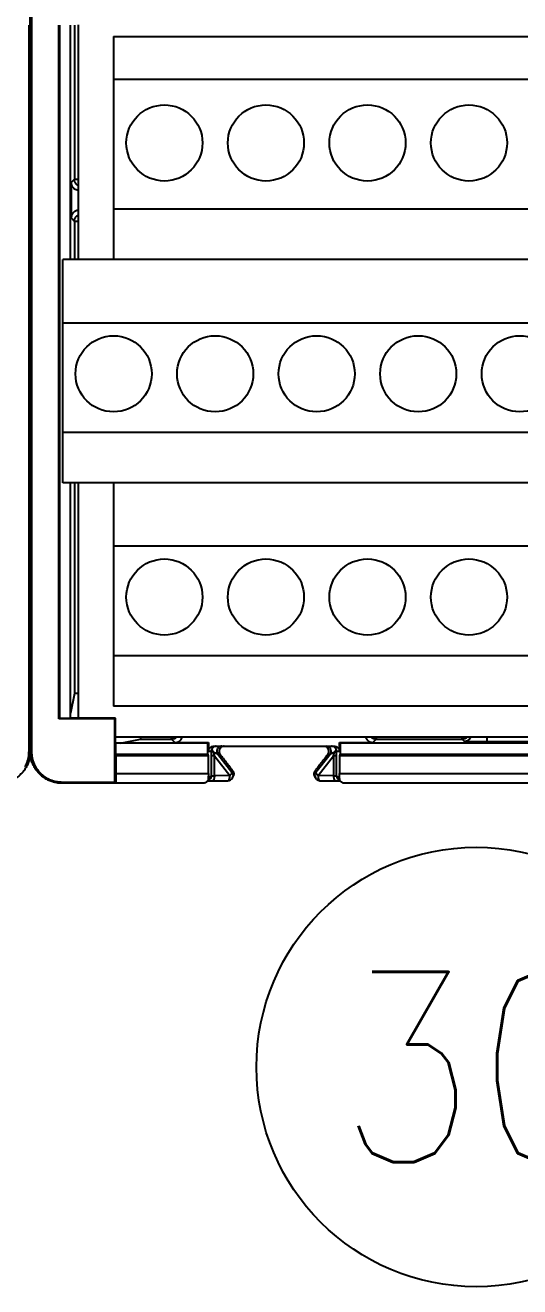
# Model space of a CAD drawing. Header units: inches. Extents: x -4 to 280, y -9 to 35.
# Drawn here: x 50.441 to 51.415, y 9.801 to 12.288 of the extents above; entities that cross this region are included whole.
import ezdxf
from ezdxf.enums import TextEntityAlignment as Align

# ---------------------------------------------------------------- set-up
doc = ezdxf.new("R2010")
doc.units = ezdxf.units.IN
doc.header["$LTSCALE"] = 0.5
doc.header["$MEASUREMENT"] = 0
doc.layers.add('204', color=7, linetype='Continuous')
doc.layers.add('214', color=7, linetype='Continuous')
doc.layers.add('G-Anno-Std-Note @ 4', color=151, linetype='Continuous', lineweight=25)
doc.styles.add('Note', font='romans.shx', dxfattribs={"width": 0.75})

# ---------------------------------------------------------------- blocks, each defined once
blk = doc.blocks.new('IC200CHS022')
at = {"layer": '204', "color": 1, "linetype": 'Continuous'}
for p, q in [((4.3684, 3.0455), (4.3684, 1.0863)), ((4.4219, 1.1505), (4.4219, 2.5179))]:
    blk.add_line(p, q, dxfattribs=at)
at = {"layer": '204', "color": 150, "linetype": 'Continuous'}
for p, q in [((4.4235, 2.5179), (4.4235, 1.1521)), ((6.9918, 1.0863), (6.9918, 2.5179)), ((6.9301, 1.4909), (4.5301, 1.4909)), ((4.5301, 1.2759), (6.9301, 1.2759)), ((6.9301, 1.1759), (4.5301, 1.1759)), ((4.4235, 1.1521), (4.4219, 1.1505)), ((4.5326, 1.1505), (4.4219, 1.1505)), ((4.4451, 1.1519), (4.4451, 1.1521)), ((4.534, 1.1519), (4.4451, 1.1519)), ((4.534, 1.1519), (4.5326, 1.1505)), ((4.5326, 1.0263), (4.5326, 1.1505)), ((4.534, 1.103), (4.534, 1.1519)), ((4.5343, 1.103), (4.534, 1.103)), ((4.3684, 1.0863), (4.3659, 1.0863)), ((4.5343, 1.0814), (4.7157, 1.0814)), ((4.5348, 1.0779), (4.5343, 1.0814)), ((4.5348, 1.0433), (4.5348, 1.0779)), ((4.7163, 1.0779), (4.5348, 1.0779)), ((4.7157, 1.0814), (4.7163, 1.0779)), ((4.7163, 1.0779), (4.7163, 1.0433)), ((4.7224, 1.0781), (4.7224, 1.0384)), ((4.7286, 1.0387), (4.7286, 1.0781)), ((4.7286, 1.0781), (4.7591, 1.0389)), ((4.7354, 1.0807), (4.74, 1.0807)), ((4.7631, 1.045), (4.7354, 1.0807)), ((4.9565, 1.0807), (4.9287, 1.045)), ((4.9328, 1.0389), (4.9633, 1.0781)), ((4.9518, 1.0807), (4.9565, 1.0807)), ((4.9633, 1.0781), (4.9633, 1.0387)), ((4.9694, 1.0384), (4.9694, 1.0781)), ((4.9755, 1.0779), (4.9761, 1.0814)), ((4.9755, 1.0433), (4.9755, 1.0779)), ((6.3947, 1.0779), (4.9755, 1.0779)), ((4.9761, 1.0814), (6.394, 1.0814)), ((6.9943, 1.0863), (6.9918, 1.0863)), ((4.7647, 1.0482), (4.7631, 1.045)), ((4.9287, 1.045), (4.9271, 1.0482)), ((4.4284, 1.0263), (4.5326, 1.0263)), ((4.4284, 1.0238), (4.4284, 1.0263)), ((4.5326, 1.0263), (4.5351, 1.0238)), ((4.5348, 1.0433), (4.7163, 1.0433)), ((4.5351, 1.0238), (4.5351, 1.0429)), ((4.7129, 1.0259), (4.7186, 1.0305)), ((4.7163, 1.0433), (4.7168, 1.0429)), ((4.7168, 1.0429), (4.7166, 1.0338)), ((4.7224, 1.0384), (4.7166, 1.0338)), ((4.7248, 1.0287), (4.7553, 1.0289)), ((4.7591, 1.0389), (4.7286, 1.0387)), ((4.7642, 1.0345), (4.7657, 1.0375)), ((4.9262, 1.0375), (4.9277, 1.0345)), ((4.9633, 1.0387), (4.9328, 1.0389)), ((4.9366, 1.0289), (4.967, 1.0287)), ((4.9752, 1.0338), (4.9694, 1.0384)), ((4.9732, 1.0305), (4.979, 1.0259)), ((4.9751, 1.0429), (4.9755, 1.0433)), ((4.9752, 1.0338), (4.9751, 1.0429)), ((4.9755, 1.0433), (6.3947, 1.0433))]:
    blk.add_line(p, q, dxfattribs=at)
at = {"layer": '204', "color": 40, "linetype": 'Continuous'}
for p, q in [((4.4451, 2.0559), (4.4451, 2.5179)), ((4.4529, 2.5179), (4.4529, 2.2146)), ((4.4529, 2.2146), (4.4462, 2.208)), ((4.4529, 2.2146), (4.4601, 2.2146)), ((4.4462, 2.208), (4.4462, 2.138)), ((4.4462, 2.138), (4.4529, 2.1313)), ((4.4601, 2.1313), (4.4529, 2.1313)), ((4.4529, 2.1313), (4.4529, 2.0559)), ((4.4301, 1.7159), (4.4301, 1.9309)), ((4.445, 1.1618), (4.4451, 1.6159)), ((4.4529, 1.6159), (4.4529, 1.2006)), ((4.4529, 1.2006), (4.445, 1.1618)), ((4.4235, 1.1521), (4.4451, 1.1521)), ((4.4451, 1.1521), (4.445, 1.1618)), ((4.5439, 1.1028), (4.5343, 1.103)), ((4.5343, 1.0814), (4.5343, 1.103)), ((4.5439, 1.1028), (4.5828, 1.1107)), ((4.7157, 1.103), (4.5439, 1.1028)), ((4.5828, 1.1107), (4.6443, 1.1107)), ((4.6443, 1.1107), (4.6443, 1.1149)), ((4.6443, 1.1107), (4.6509, 1.1041)), ((4.6509, 1.1041), (4.7168, 1.1041)), ((4.7168, 1.1041), (4.7157, 1.103)), ((4.7157, 1.0814), (4.7157, 1.103)), ((4.9761, 1.103), (4.975, 1.1041)), ((4.975, 1.1041), (5.0409, 1.1041)), ((4.9761, 1.103), (4.9761, 1.0814)), ((6.394, 1.103), (4.9761, 1.103)), ((5.0409, 1.1041), (5.0475, 1.1107)), ((5.0475, 1.1149), (5.0475, 1.1107)), ((5.0475, 1.1107), (5.2167, 1.1107)), ((5.2167, 1.1107), (5.2167, 1.1149)), ((5.2167, 1.1107), (5.2207, 1.1067)), ((5.2657, 1.1059), (5.6471, 1.1059)), ((4.717, 1.0868), (4.7224, 1.0868)), ((4.9694, 1.0868), (4.9749, 1.0868)), ((4.7066, 1.0238), (4.5351, 1.0238)), ((6.385, 1.0238), (4.9852, 1.0238))]:
    blk.add_line(p, q, dxfattribs=at)
at = {"layer": '204', "color": 3, "linetype": 'Continuous'}
for p, q in [((4.4601, 2.5186), (4.4601, 2.0559)), ((4.4601, 1.6159), (4.4601, 1.1519)), ((6.8262, 1.1149), (4.534, 1.1149))]:
    blk.add_line(p, q, dxfattribs=at)
at = {"layer": '204', "color": 6, "linetype": 'Continuous'}
for p, q in [((4.5301, 2.4959), (4.5301, 2.4109)), ((4.5301, 2.4959), (6.9301, 2.4959)), ((4.5301, 2.4109), (4.5301, 2.1559)), ((6.9301, 2.4109), (4.5301, 2.4109)), ((4.5301, 2.1559), (4.5301, 2.0559)), ((4.5301, 2.1559), (6.9301, 2.1559)), ((6.9301, 2.0559), (4.5301, 2.0559)), ((4.5301, 1.6159), (4.5301, 1.4909)), ((4.5301, 1.4909), (4.5301, 1.2759)), ((4.5301, 1.2759), (4.5301, 1.1759)), ((4.7168, 1.1041), (4.717, 1.0868)), ((4.727, 1.0968), (4.9649, 1.0968)), ((4.9749, 1.0868), (4.975, 1.1041))]:
    blk.add_line(p, q, dxfattribs=at)
at = {"layer": '204', "color": 30, "linetype": 'Continuous'}
for p, q in [((4.5301, 2.0559), (4.4301, 2.0559)), ((4.4301, 1.9309), (4.4301, 2.0559)), ((6.8301, 1.9309), (4.4301, 1.9309)), ((4.4301, 1.6159), (4.4301, 1.7159)), ((4.4301, 1.7159), (6.8301, 1.7159)), ((6.8301, 1.6159), (4.4301, 1.6159))]:
    blk.add_line(p, q, dxfattribs=at)
at = {"layer": '204', "color": 40, "linetype": 'Continuous'}
for points in [[(4.4601, 2.2017), (4.459, 2.2025, -0.022176), (4.4579, 2.2033, -0.021052), (4.457, 2.2042, -0.022252), (4.4561, 2.2052, -0.025876), (4.4553, 2.2064, -0.020915), (4.4547, 2.2075, -0.009906), (4.4541, 2.2085, -0.026629), (4.4536, 2.2098, -0.044331), (4.4532, 2.2119, -0.023249), (4.4529, 2.2146, -0.01279)], [(4.4462, 2.208), (4.4463, 2.2062, 0.032765), (4.4466, 2.2045, 0.028468), (4.4472, 2.2027, 0.029359), (4.4479, 2.201, 0.036955), (4.449, 2.1993, 0.030526), (4.4502, 2.1978, 0.014932), (4.4514, 2.1965, 0.039557), (4.4532, 2.1953, 0.067415), (4.4561, 2.1941, 0.035661), (4.4601, 2.193, 0.018823)], [(4.4601, 2.1529), (4.4583, 2.1527, 0.032897), (4.4566, 2.1522, 0.02925), (4.4548, 2.1515, 0.030042), (4.4532, 2.1506, 0.037115), (4.4516, 2.1494, 0.030907), (4.4502, 2.1481, 0.015704), (4.449, 2.1468, 0.039179), (4.4479, 2.1449, 0.065858), (4.447, 2.1419, 0.035288), (4.4462, 2.138, 0.018927)], [(4.4529, 2.1313), (4.4529, 2.1325, -0.021803), (4.453, 2.1337, -0.018546), (4.4533, 2.1349, -0.019946), (4.4536, 2.1361, -0.025507), (4.4541, 2.1373, -0.019784), (4.4547, 2.1385, -0.007041), (4.4552, 2.1395, -0.028099), (4.4561, 2.1407, -0.049497), (4.4578, 2.1422, -0.024361), (4.4601, 2.1442, -0.01248)], [(4.4529, 1.2006), (4.4529, 1.2007, -0.181942), (4.453, 1.2007, -0.057093), (4.4532, 1.2008, -0.024416), (4.4534, 1.2009, -0.013827), (4.4537, 1.2009, -0.008583), (4.454, 1.201, -0.005806), (4.4544, 1.2011, -0.004956), (4.4549, 1.2011, -0.004757), (4.4554, 1.2012, -0.002869), (4.4559, 1.2013, -0.000681), (4.4564, 1.2013, -0.00367), (4.4572, 1.2014, -0.005346), (4.4584, 1.2015, -0.002186), (4.4601, 1.2017, -0.001038)], [(4.5836, 1.1149), (4.5835, 1.1145, -0.001617), (4.5835, 1.114, -0.00181), (4.5834, 1.1136, -0.002004), (4.5833, 1.1132, -0.002192), (4.5833, 1.1128, -0.002384), (4.5832, 1.1125, -0.002519), (4.5832, 1.1122, -0.003168), (4.5831, 1.1119, -0.004525), (4.5831, 1.1116, -0.004425), (4.583, 1.1114, -0.001806), (4.583, 1.1112, -0.00824), (4.583, 1.111, -0.028425), (4.5829, 1.1109, -0.033713), (4.5828, 1.1107, -0.030905)], [(4.6548, 1.1149), (4.654, 1.1143, -0.016494), (4.6532, 1.1136, -0.015861), (4.6524, 1.1131, -0.016997), (4.6515, 1.1126, -0.019493), (4.6506, 1.1121, -0.01549), (4.6497, 1.1117, -0.006988), (4.6489, 1.1114, -0.020019), (4.6479, 1.1111, -0.033382), (4.6463, 1.1109, -0.017262), (4.6443, 1.1107, -0.009513)], [(4.6509, 1.1041), (4.6524, 1.1042, 0.027851), (4.6539, 1.1044, 0.023882), (4.6554, 1.1048, 0.025138), (4.6569, 1.1053, 0.03195), (4.6584, 1.1061, 0.025604), (4.6598, 1.107, 0.010913), (4.661, 1.1078, 0.034727), (4.6622, 1.1092, 0.06037), (4.6637, 1.1116, 0.030786), (4.6653, 1.1149, 0.015971)], [(4.717, 1.0868), (4.7171, 1.0878, -0.023913), (4.7172, 1.0888, -0.025296), (4.7175, 1.0897, -0.0255), (4.7178, 1.0906, -0.024959), (4.7182, 1.0915, -0.023911), (4.7187, 1.0923, -0.022114), (4.7193, 1.0931, -0.023917), (4.72, 1.0938, -0.028383), (4.7207, 1.0945, -0.021645), (4.7214, 1.095, -0.006931), (4.7221, 1.0955, -0.03069), (4.7231, 1.096, -0.056099), (4.7248, 1.0964, -0.027088), (4.727, 1.0968, -0.013696)], [(4.7324, 1.0968), (4.7317, 1.0968, 0.018959), (4.731, 1.0967, 0.018984), (4.7303, 1.0966, 0.018688), (4.7296, 1.0964, 0.018509), (4.7289, 1.0962, 0.017761), (4.7282, 1.0959, 0.016455), (4.7276, 1.0956, 0.018204), (4.727, 1.0952, 0.022252), (4.7264, 1.0947, 0.016952), (4.7258, 1.0943, 0.004953), (4.7253, 1.0939, 0.025152), (4.7248, 1.0932, 0.047105), (4.7241, 1.0922, 0.023109), (4.7233, 1.0907, 0.011806)], [(4.9686, 1.0906), (4.9683, 1.0913, 0.021201), (4.968, 1.0919, 0.022179), (4.9676, 1.0926, 0.022142), (4.9671, 1.0932, 0.021314), (4.9666, 1.0937, 0.020112), (4.9661, 1.0942, 0.018401), (4.9656, 1.0947, 0.019472), (4.9649, 1.0951, 0.022358), (4.9643, 1.0955, 0.017046), (4.9637, 1.0959, 0.006164), (4.9631, 1.0961, 0.023127), (4.9623, 1.0964, 0.041129), (4.9611, 1.0966, 0.020566), (4.9594, 1.0968, 0.010798)], [(4.9649, 1.0968), (4.9659, 1.0967, -0.023903), (4.9668, 1.0966, -0.025286), (4.9678, 1.0963, -0.02549), (4.9687, 1.096, -0.024952), (4.9696, 1.0956, -0.023906), (4.9704, 1.095, -0.022112), (4.9712, 1.0945, -0.023917), (4.9719, 1.0938, -0.028388), (4.9725, 1.0931, -0.02165), (4.9731, 1.0923, -0.006932), (4.9736, 1.0916, -0.030703), (4.9741, 1.0906, -0.056129), (4.9745, 1.089, -0.027103), (4.9749, 1.0868, -0.013703)], [(5.0265, 1.1149), (5.027, 1.1134, 0.028186), (5.0277, 1.112, 0.02597), (5.0286, 1.1106, 0.027009), (5.0296, 1.1092, 0.03232), (5.0308, 1.108, 0.026586), (5.0321, 1.107, 0.013125), (5.0333, 1.1061, 0.03362), (5.035, 1.1053, 0.056142), (5.0375, 1.1047, 0.029822), (5.0409, 1.1041, 0.016237)], [(5.0475, 1.1107), (5.0467, 1.1107, -0.016203), (5.0458, 1.1108, -0.013813), (5.0449, 1.1109, -0.015075), (5.044, 1.1111, -0.019236), (5.043, 1.1114, -0.014598), (5.0421, 1.1117, -0.004516), (5.0413, 1.112, -0.021312), (5.0403, 1.1126, -0.037657), (5.0389, 1.1135, -0.018146), (5.0371, 1.1149, -0.009266)], [(5.2272, 1.1149), (5.2264, 1.1143, -0.016494), (5.2256, 1.1136, -0.015861), (5.2248, 1.1131, -0.016996), (5.2239, 1.1126, -0.019492), (5.223, 1.1121, -0.015489), (5.2221, 1.1117, -0.006987), (5.2213, 1.1114, -0.020018), (5.2203, 1.1111, -0.03338), (5.2188, 1.1109, -0.017261), (5.2167, 1.1107, -0.009512)], [(5.2207, 1.1067), (5.222, 1.1067, 0.023536), (5.2233, 1.1069, 0.020046), (5.2245, 1.1072, 0.021437), (5.2258, 1.1076, 0.027388), (5.2271, 1.1082, 0.021426), (5.2284, 1.1088, 0.008024), (5.2295, 1.1094, 0.030075), (5.2307, 1.1105, 0.052839), (5.2322, 1.1123, 0.026239), (5.2341, 1.1149, 0.013477)], [(5.2207, 1.1067), (5.2209, 1.1067, 0.104919), (5.2211, 1.1066, 0.023679), (5.2215, 1.1066, 0.009768), (5.222, 1.1065, 0.005437), (5.2227, 1.1065, 0.003436), (5.2235, 1.1064, 0.00242), (5.2244, 1.1064, 0.001777), (5.2254, 1.1064, 0.001378), (5.2266, 1.1063, 0.001091), (5.2279, 1.1063, 0.000893), (5.2293, 1.1062, 0.000748), (5.2308, 1.1062, 0.000647), (5.2325, 1.1062, 0.000564), (5.2342, 1.1062, 0.000501), (5.236, 1.1061, 0.000452), (5.2379, 1.1061, 0.000415), (5.24, 1.1061, 0.000368), (5.242, 1.106, 0.00032), (5.2442, 1.106, 0.000329), (5.2464, 1.106, 0.000369), (5.2488, 1.106, 0.000266), (5.251, 1.106, 0.000094), (5.2531, 1.106, 0.000352), (5.2558, 1.1059, 0.000569), (5.2601, 1.1059, 0.000269), (5.2657, 1.1059, 0.00014)], [(5.2657, 1.1059), (5.2657, 1.106, -0.000116), (5.2657, 1.1062, -0.000014), (5.2657, 1.1065, -0.000006), (5.2657, 1.107, -0.000004), (5.2657, 1.1076, -0.000002), (5.2657, 1.1083, -0.000001), (5.2657, 1.109, -0.000002), (5.2657, 1.1101, -0.000002), (5.2657, 1.1121, -0.000001), (5.2657, 1.1149, 0)], [(4.4284, 1.0238), (4.4242, 1.0239, -0.01569), (4.4201, 1.0243, -0.016263), (4.416, 1.025, -0.016548), (4.412, 1.0259, -0.016586), (4.4082, 1.0271, -0.016641), (4.4044, 1.0285, -0.016633), (4.4007, 1.0302, -0.01662), (4.3972, 1.0321, -0.016575), (4.3937, 1.0343, -0.016296), (4.3904, 1.0367, -0.015881), (4.3873, 1.0393, -0.015728), (4.3843, 1.0421, -0.015851), (4.3815, 1.0451, -0.015417), (4.3789, 1.0483, -0.014555), (4.3765, 1.0515, -0.016333), (4.3743, 1.055, -0.019924), (4.3724, 1.0587, -0.015358), (4.3707, 1.0622, -0.00516), (4.3693, 1.0655, -0.021731), (4.3681, 1.0699, -0.037712), (4.3669, 1.0769, -0.018005), (4.3659, 1.0863, -0.009299)], [(4.7233, 1.0907), (4.7232, 1.0905, 0.006369), (4.7231, 1.0902, 0.006422), (4.723, 1.09, 0.006596), (4.723, 1.0898, 0.006835), (4.7229, 1.0895, 0.006704), (4.7228, 1.0893, 0.00629), (4.7227, 1.0891, 0.006937), (4.7227, 1.0888, 0.008192), (4.7226, 1.0886, 0.006168), (4.7226, 1.0883, 0.00218), (4.7225, 1.0881, 0.008482), (4.7225, 1.0878, 0.013859), (4.7225, 1.0874, 0.006504), (4.7224, 1.0868, 0.0034)], [(4.7394, 1.0815), (4.7395, 1.0814, 0.001629), (4.7395, 1.0814, 0.001638), (4.7395, 1.0813, 0.001629), (4.7396, 1.0813, 0.001591), (4.7396, 1.0812, 0.001506), (4.7396, 1.0812, 0.001382), (4.7397, 1.0811, 0.001464), (4.7397, 1.0811, 0.001652), (4.7398, 1.081, 0.001251), (4.7398, 1.081, 0.000503), (4.7398, 1.0809, 0.001624), (4.7399, 1.0809, 0.002607), (4.7399, 1.0808, 0.001264), (4.74, 1.0807, 0.00068)], [(4.74, 1.0807), (4.7416, 1.0785, 0.000756), (4.7432, 1.0764, 0.000807), (4.7449, 1.0742, 0.000759), (4.7465, 1.0721, 0.000601), (4.7481, 1.0699, 0.000489), (4.7497, 1.0678, 0.0004), (4.7513, 1.0658, 0.000294), (4.7529, 1.0637, 0.000123), (4.7545, 1.0616, 0.000089), (4.7561, 1.0596, 0.00022), (4.7574, 1.0578, -0.000232), (4.7591, 1.0557, -0.000957), (4.7616, 1.0524, -0.000539), (4.7647, 1.0482, -0.000266)], [(4.9271, 1.0482), (4.9285, 1.05, -0.000674), (4.9299, 1.0519, -0.000699), (4.9313, 1.0537, -0.000608), (4.9328, 1.0557, -0.000402), (4.9343, 1.0576, -0.00027), (4.9358, 1.0596, -0.00018), (4.9373, 1.0616, -0.000036), (4.9389, 1.0637, 0.000192), (4.9406, 1.0658, 0.000149), (4.9421, 1.0678, -0.000134), (4.9436, 1.0697, 0.000558), (4.9454, 1.0721, 0.001417), (4.9482, 1.0758, 0.000717), (4.9518, 1.0807, 0.000352)], [(4.9518, 1.0807), (4.9519, 1.0807, 0.001139), (4.9519, 1.0808, 0.001107), (4.952, 1.0808, 0.001137), (4.952, 1.0809, 0.00123), (4.952, 1.0809, 0.001234), (4.9521, 1.081, 0.001176), (4.9521, 1.081, 0.001359), (4.9521, 1.0811, 0.001712), (4.9522, 1.0811, 0.001303), (4.9522, 1.0812, 0.000374), (4.9522, 1.0812, 0.001979), (4.9523, 1.0813, 0.003599), (4.9523, 1.0814, 0.001773), (4.9524, 1.0815, 0.000929)], [(4.9694, 1.0868), (4.9694, 1.087, 0.006315), (4.9694, 1.0872, 0.006207), (4.9694, 1.0875, 0.006132), (4.9693, 1.0877, 0.006092), (4.9693, 1.088, 0.005802), (4.9693, 1.0882, 0.005332), (4.9692, 1.0884, 0.005775), (4.9692, 1.0887, 0.006757), (4.9691, 1.0889, 0.005074), (4.9691, 1.0891, 0.00175), (4.969, 1.0894, 0.007035), (4.9689, 1.0896, 0.011973), (4.9688, 1.09, 0.005808), (4.9686, 1.0906, 0.00306)], [(6.9943, 1.0863), (6.9941, 1.0821, -0.015692), (6.9937, 1.0779, -0.016265), (6.993, 1.0739, -0.016551), (6.9921, 1.0699, -0.016587), (6.9909, 1.066, -0.016642), (6.9895, 1.0622, -0.016634), (6.9878, 1.0586, -0.01662), (6.9859, 1.055, -0.016575), (6.9837, 1.0516, -0.016296), (6.9813, 1.0483, -0.015881), (6.9787, 1.0451, -0.015728), (6.9759, 1.0421, -0.015851), (6.9729, 1.0393, -0.015417), (6.9698, 1.0367, -0.014555), (6.9665, 1.0343, -0.016333), (6.963, 1.0321, -0.019924), (6.9593, 1.0302, -0.015358), (6.9558, 1.0285, -0.00516), (6.9525, 1.0271, -0.021732), (6.9482, 1.0259, -0.037711), (6.9411, 1.0248, -0.018005), (6.9318, 1.0238, -0.009299)], [(4.7647, 1.0482), (4.7651, 1.0477, -0.016546), (4.7655, 1.0471, -0.018468), (4.7658, 1.0465, -0.018948), (4.766, 1.0459, -0.017536), (4.7662, 1.0453, -0.016583), (4.7664, 1.0447, -0.015631), (4.7665, 1.0441, -0.014833), (4.7666, 1.0435, -0.013757), (4.7666, 1.0429, -0.012551), (4.7666, 1.0423, -0.010864), (4.7666, 1.0418, -0.011155), (4.7666, 1.0412, -0.01267), (4.7665, 1.0407, -0.01013), (4.7665, 1.0402, -0.004721), (4.7664, 1.0398, -0.012855), (4.7663, 1.0392, -0.020937), (4.766, 1.0385, -0.010806), (4.7657, 1.0375, -0.006076)], [(4.9262, 1.0375), (4.9261, 1.0378, -0.002583), (4.926, 1.0381, 0.000286), (4.9258, 1.0385, -0.001869), (4.9257, 1.0388, -0.008286), (4.9256, 1.0392, -0.010814), (4.9255, 1.0396, -0.009288), (4.9254, 1.0401, -0.008746), (4.9253, 1.0405, -0.009481), (4.9253, 1.0409, -0.009766), (4.9253, 1.0414, -0.009731), (4.9252, 1.0418, -0.009921), (4.9252, 1.0423, -0.010445), (4.9252, 1.0427, -0.010092), (4.9253, 1.0432, -0.009176), (4.9253, 1.0437, -0.010708), (4.9254, 1.0442, -0.013999), (4.9255, 1.0447, -0.009798), (4.9256, 1.0452, -0.000536), (4.9258, 1.0457, -0.018279), (4.926, 1.0462, -0.036035), (4.9265, 1.0471, -0.016661), (4.9271, 1.0482, -0.008097)]]:
    blk.add_lwpolyline(points, format="xyb", dxfattribs=at)
at = {"layer": '204', "color": 150, "linetype": 'Continuous'}
for points in [[(4.7433, 1.0968), (4.7417, 1.0967, 0.051977), (4.7401, 1.0962, 0.042632), (4.7384, 1.0955, 0.041097), (4.7368, 1.0944, 0.05457), (4.7355, 1.0929, 0.048992), (4.7343, 1.0912, 0.032101), (4.7335, 1.0894, 0.05845), (4.7333, 1.0873, 0.093651), (4.734, 1.0843, 0.055792), (4.7354, 1.0807, 0.029887)], [(4.7479, 1.0968), (4.7468, 1.0967, 0.025605), (4.7457, 1.0965, 0.027778), (4.7447, 1.0962, 0.028071), (4.7437, 1.0958, 0.026931), (4.7428, 1.0953, 0.026344), (4.7419, 1.0947, 0.02584), (4.7411, 1.094, 0.025742), (4.7404, 1.0933, 0.025996), (4.7397, 1.0925, 0.025489), (4.7392, 1.0916, 0.024277), (4.7387, 1.0907, 0.026541), (4.7384, 1.0897, 0.031329), (4.7382, 1.0886, 0.023855), (4.738, 1.0876, 0.007705), (4.7379, 1.0867, 0.033217), (4.738, 1.0855, 0.060708), (4.7386, 1.0838, 0.029174), (4.7394, 1.0815, 0.014635)], [(4.9524, 1.0815), (4.9529, 1.0825, 0.02552), (4.9534, 1.0835, 0.027396), (4.9537, 1.0845, 0.027513), (4.9538, 1.0855, 0.02646), (4.9539, 1.0866, 0.025947), (4.9539, 1.0876, 0.025536), (4.9537, 1.0887, 0.025594), (4.9535, 1.0897, 0.026121), (4.9531, 1.0906, 0.025668), (4.9527, 1.0916, 0.024298), (4.9521, 1.0925, 0.02649), (4.9515, 1.0933, 0.031293), (4.9507, 1.094, 0.023706), (4.95, 1.0947, 0.00731), (4.9492, 1.0953, 0.033756), (4.9482, 1.0958, 0.062088), (4.9464, 1.0963, 0.029571), (4.9439, 1.0968, 0.014724)], [(4.9565, 1.0807), (4.9573, 1.082, 0.05196), (4.958, 1.0835, 0.042617), (4.9584, 1.0853, 0.041083), (4.9585, 1.0873, 0.054554), (4.9582, 1.0893, 0.048983), (4.9575, 1.0912, 0.032099), (4.9566, 1.0929, 0.058453), (4.955, 1.0944, 0.093674), (4.9523, 1.0957, 0.055811), (4.9485, 1.0968, 0.029897)], [(4.3684, 1.0863), (4.3685, 1.0844, 0.007245), (4.3685, 1.0825, 0.007428), (4.3687, 1.0807, 0.007559), (4.3689, 1.0788, 0.007572), (4.3691, 1.077, 0.007583), (4.3694, 1.0752, 0.007597), (4.3698, 1.0735, 0.007617), (4.3702, 1.0717, 0.007639), (4.3706, 1.07, 0.007665), (4.3711, 1.0682, 0.007681), (4.3717, 1.0665, 0.007695), (4.3723, 1.0649, 0.007696), (4.373, 1.0632, 0.007693), (4.3737, 1.0616, 0.007679), (4.3745, 1.0599, 0.007658), (4.3753, 1.0583, 0.00763), (4.3761, 1.0568, 0.007604), (4.3771, 1.0552, 0.007581), (4.378, 1.0537, 0.007534), (4.379, 1.0522, 0.007472), (4.3801, 1.0508, 0.007396), (4.3812, 1.0493, 0.007309), (4.3824, 1.0479, 0.007247), (4.3835, 1.0465, 0.0072), (4.3848, 1.0452, 0.00717), (4.386, 1.0439, 0.007154), (4.3873, 1.0426, 0.007154), (4.3887, 1.0414, 0.00717), (4.3901, 1.0402, 0.0072), (4.3915, 1.0391, 0.007246), (4.3929, 1.0379, 0.007309), (4.3944, 1.0369, 0.007397), (4.3959, 1.0359, 0.007471), (4.3974, 1.0349, 0.00753), (4.3989, 1.034, 0.007582), (4.4005, 1.0331, 0.007619), (4.4021, 1.0323, 0.007626), (4.4037, 1.0315, 0.007606), (4.4053, 1.0308, 0.007694), (4.407, 1.0302, 0.007868), (4.4087, 1.0296, 0.007643), (4.4104, 1.029, 0.007123), (4.4121, 1.0285, 0.007867), (4.4138, 1.028, 0.009396), (4.4157, 1.0276, 0.007056), (4.4174, 1.0273, 0.002273), (4.4189, 1.027, 0.010019), (4.421, 1.0267, 0.017206), (4.4242, 1.0265, 0.008214), (4.4284, 1.0263, 0.004281)], [(4.7224, 1.0868), (4.7224, 1.0862, 0.000098), (4.7224, 1.0857, 0.000097), (4.7224, 1.0852, 0.000096), (4.7224, 1.0846, 0.000095), (4.7224, 1.0841, 0.00009), (4.7224, 1.0836, 0.000083), (4.7224, 1.083, 0.000089), (4.7224, 1.0825, 0.000102), (4.7224, 1.0819, 0.000077), (4.7224, 1.0814, 0.000029), (4.7224, 1.0809, 0.000103), (4.7224, 1.0803, 0.00017), (4.7224, 1.0793, 0.000083), (4.7224, 1.0781, 0.000044)], [(4.7286, 1.0781), (4.7277, 1.0781, 0.000007), (4.7269, 1.0781, 0.000007), (4.7261, 1.0781, 0.000009), (4.7254, 1.0781, 0.000012), (4.7247, 1.0781, 0.000012), (4.7242, 1.0781, 0.000006), (4.7236, 1.0781, 0.000023), (4.7232, 1.0781, 0.000076), (4.7228, 1.0781, 0.000101), (4.7224, 1.0781, 0.000108)], [(4.7233, 1.0907), (4.7235, 1.0903, 0.00431), (4.7237, 1.09, 0.004162), (4.7238, 1.0896, 0.004052), (4.724, 1.0893, 0.003994), (4.7242, 1.0889, 0.003772), (4.7244, 1.0885, 0.003444), (4.7246, 1.0882, 0.003725), (4.7248, 1.0878, 0.004372), (4.725, 1.0874, 0.003267), (4.7252, 1.087, 0.001084), (4.7254, 1.0867, 0.004583), (4.7257, 1.0863, 0.00791), (4.7261, 1.0857, 0.003855), (4.7267, 1.0849, 0.002028)], [(4.7267, 1.0849), (4.7268, 1.0845, 0.000325), (4.7269, 1.0841, 0.000322), (4.727, 1.0836, 0.000317), (4.7271, 1.0832, 0.000309), (4.7272, 1.0828, 0.000291), (4.7274, 1.0824, 0.000265), (4.7275, 1.082, 0.000281), (4.7276, 1.0815, 0.000318), (4.7277, 1.0811, 0.000239), (4.7278, 1.0807, 0.000092), (4.7279, 1.0803, 0.000314), (4.7281, 1.0798, 0.000509), (4.7283, 1.0791, 0.000245), (4.7286, 1.0781, 0.000131)], [(4.7354, 1.0807), (4.7353, 1.0808, 0.029561), (4.7351, 1.0809, 0.019448), (4.7349, 1.0811, 0.013005), (4.7346, 1.0812, 0.00911), (4.7344, 1.0814, 0.006751), (4.734, 1.0816, 0.005262), (4.7337, 1.0818, 0.004253), (4.7333, 1.082, 0.003558), (4.7328, 1.0822, 0.002917), (4.7324, 1.0824, 0.002367), (4.7319, 1.0826, 0.002266), (4.7314, 1.0829, 0.002351), (4.7309, 1.0831, 0.001607), (4.7303, 1.0833, 0.000504), (4.7298, 1.0836, 0.002053), (4.7292, 1.0838, 0.003246), (4.7281, 1.0843, 0.001463), (4.7267, 1.0849, 0.000742)], [(4.9652, 1.0849), (4.9646, 1.0846, 0.001013), (4.9639, 1.0844, 0.001039), (4.9633, 1.0841, 0.0011), (4.9627, 1.0839, 0.00121), (4.9621, 1.0836, 0.00132), (4.9615, 1.0834, 0.001433), (4.961, 1.0831, 0.001594), (4.9605, 1.0829, 0.00182), (4.96, 1.0826, 0.001975), (4.9595, 1.0824, 0.002052), (4.959, 1.0822, 0.002599), (4.9586, 1.082, 0.003732), (4.9582, 1.0818, 0.003338), (4.9578, 1.0816, 0.000998), (4.9575, 1.0814, 0.006075), (4.9572, 1.0812, 0.017382), (4.9569, 1.081, 0.014106), (4.9565, 1.0807, 0.00963)], [(4.9633, 1.0781), (4.9634, 1.0785, 0.000188), (4.9635, 1.079, 0.000195), (4.9637, 1.0794, 0.00019), (4.9638, 1.0798, 0.000173), (4.9639, 1.0803, 0.000157), (4.964, 1.0807, 0.000139), (4.9641, 1.0811, 0.000136), (4.9643, 1.0816, 0.000133), (4.9644, 1.082, 0.000101), (4.9645, 1.0824, 0.000058), (4.9646, 1.0828, 0.000099), (4.9647, 1.0832, 0.000113), (4.9649, 1.084, 0.000052), (4.9652, 1.0849, 0.000031)], [(4.9694, 1.0781), (4.9694, 1.0781, 0.000273), (4.9692, 1.0781, 0.000039), (4.969, 1.0781, 0.000017), (4.9687, 1.0781, 0.000011), (4.9682, 1.0781, 0.000005), (4.9677, 1.0781, 0.000002), (4.9672, 1.0781, 0.000004), (4.9664, 1.0781, 0.000005), (4.9651, 1.0781, 0.000002), (4.9633, 1.0781, 0.000001)], [(4.9686, 1.0906), (4.9684, 1.0902, -0.005399), (4.9682, 1.0899, -0.005467), (4.9681, 1.0895, -0.005066), (4.9679, 1.0892, -0.00419), (4.9677, 1.0888, -0.003506), (4.9674, 1.0885, -0.002925), (4.9672, 1.0881, -0.002486), (4.967, 1.0878, -0.0019), (4.9668, 1.0874, -0.001392), (4.9666, 1.087, -0.001261), (4.9664, 1.0867, -0.000429), (4.9661, 1.0863, 0.00129), (4.9657, 1.0857, 0.000759), (4.9652, 1.0849, 0.000294)], [(4.9694, 1.0781), (4.9694, 1.0787, 0.000066), (4.9694, 1.0792, 0.000065), (4.9694, 1.0797, 0.000066), (4.9694, 1.0803, 0.000071), (4.9694, 1.0808, 0.000071), (4.9694, 1.0814, 0.000067), (4.9694, 1.0819, 0.000077), (4.9694, 1.0825, 0.000096), (4.9694, 1.083, 0.000073), (4.9694, 1.0836, 0.000022), (4.9694, 1.084, 0.00011), (4.9694, 1.0846, 0.000199), (4.9694, 1.0856, 0.000099), (4.9694, 1.0868, 0.000052)], [(6.984, 1.0568, 0.007582), (6.9849, 1.0583, 0.007619), (6.9857, 1.0599, 0.007626), (6.9865, 1.0616, 0.007606), (6.9872, 1.0632, 0.007694), (6.9879, 1.0649, 0.007868), (6.9885, 1.0665, 0.007643), (6.989, 1.0682, 0.007122), (6.9896, 1.0699, 0.007867), (6.99, 1.0717, 0.009397), (6.9904, 1.0735, 0.007056), (6.9908, 1.0752, 0.002268), (6.9911, 1.0768, 0.010021), (6.9913, 1.0788, 0.017223), (6.9915, 1.082, 0.008223), (6.9918, 1.0863, 0.004285)], [(4.7591, 1.0389), (4.7598, 1.0395, 0.007548), (4.7604, 1.0402, 0.007292), (4.761, 1.0408, 0.008455), (4.7616, 1.0415, 0.011993), (4.762, 1.0421, 0.011795), (4.7625, 1.0427, 0.006131), (4.7628, 1.0432, 0.020523), (4.763, 1.0437, 0.058814), (4.7632, 1.0443, 0.056178), (4.7631, 1.045, 0.040907)], [(4.7631, 1.045), (4.7636, 1.0444, -0.023351), (4.764, 1.0437, -0.018383), (4.7644, 1.043, -0.02009), (4.7647, 1.0421, -0.02742), (4.7649, 1.0412, -0.020635), (4.7651, 1.0404, -0.00557), (4.7653, 1.0395, -0.031491), (4.7652, 1.0384, -0.057415), (4.7649, 1.0367, -0.027198), (4.7642, 1.0345, -0.013311)], [(4.9277, 1.0345), (4.9272, 1.0354, -0.024316), (4.9269, 1.0364, -0.024623), (4.9267, 1.0374, -0.02581), (4.9266, 1.0384, -0.028381), (4.9267, 1.0394, -0.023469), (4.9267, 1.0404, -0.012593), (4.9269, 1.0412, -0.02791), (4.9272, 1.0421, -0.044612), (4.9278, 1.0434, -0.024406), (4.9287, 1.045, -0.014071)], [(4.9287, 1.045), (4.9286, 1.0448, 0.101897), (4.9286, 1.0445, 0.068116), (4.9287, 1.0441, 0.049623), (4.9288, 1.0437, 0.040902), (4.9291, 1.0432, 0.022548), (4.9294, 1.0427, 0.008451), (4.9297, 1.0422, 0.020771), (4.9303, 1.0415, 0.024379), (4.9313, 1.0404, 0.00986), (4.9328, 1.0389, 0.004792)], [(4.7166, 1.0338), (4.7166, 1.0328, -0.024049), (4.7164, 1.0318, -0.025514), (4.7162, 1.0308, -0.025762), (4.7159, 1.0299, -0.025207), (4.7154, 1.029, -0.024142), (4.7149, 1.0282, -0.02232), (4.7144, 1.0274, -0.024092), (4.7137, 1.0267, -0.028506), (4.7129, 1.0261, -0.021727), (4.7122, 1.0255, -0.007018), (4.7115, 1.025, -0.030668), (4.7105, 1.0246, -0.05587), (4.7089, 1.0242, -0.02697), (4.7066, 1.0238, -0.013645)], [(4.7159, 1.0286), (4.7163, 1.0286, -0.00033), (4.7168, 1.0286, -0.000301), (4.7173, 1.0286, -0.000285), (4.7178, 1.0286, -0.000282), (4.7183, 1.0286, -0.000263), (4.7188, 1.0286, -0.000236), (4.7194, 1.0286, -0.000256), (4.7199, 1.0286, -0.000303), (4.7205, 1.0286, -0.000218), (4.7211, 1.0286, -0.000061), (4.7216, 1.0287, -0.000315), (4.7223, 1.0287, -0.000534), (4.7234, 1.0287, -0.000247), (4.7248, 1.0287, -0.000126)], [(4.7224, 1.0384), (4.7224, 1.0377, -0.019045), (4.7223, 1.037, -0.016197), (4.7222, 1.0363, -0.01756), (4.722, 1.0356, -0.02246), (4.7218, 1.0349, -0.017213), (4.7215, 1.0342, -0.005679), (4.7212, 1.0336, -0.024839), (4.7208, 1.0328, -0.043867), (4.7199, 1.0318, -0.021333), (4.7186, 1.0305, -0.0109)], [(4.7224, 1.0384), (4.7225, 1.0384, -0.131219), (4.7225, 1.0384, -0.039368), (4.7226, 1.0384, -0.017337), (4.7227, 1.0384, -0.009861), (4.7229, 1.0385, -0.006289), (4.7231, 1.0385, -0.004436), (4.7233, 1.0385, -0.003323), (4.7236, 1.0385, -0.002656), (4.7239, 1.0385, -0.002079), (4.7242, 1.0386, -0.001645), (4.7245, 1.0386, -0.001521), (4.7249, 1.0386, -0.001507), (4.7253, 1.0386, -0.000984), (4.7257, 1.0386, -0.000321), (4.726, 1.0386, -0.00119), (4.7266, 1.0386, -0.001732), (4.7274, 1.0387, -0.000746), (4.7286, 1.0387, -0.000372)], [(4.7286, 1.0387), (4.7286, 1.0375, -0.01334), (4.7285, 1.0363, -0.011957), (4.7283, 1.035, -0.012892), (4.7281, 1.0338, -0.017735), (4.7278, 1.0327, -0.017132), (4.7275, 1.0316, -0.009797), (4.7272, 1.0307, -0.027864), (4.7267, 1.03, -0.071796), (4.7259, 1.0293, -0.062258), (4.7248, 1.0287, -0.041354)], [(4.7553, 1.0289), (4.7558, 1.029, 0.088408), (4.7562, 1.0292, 0.065994), (4.7567, 1.0296, 0.052799), (4.7572, 1.0302, 0.048768), (4.7576, 1.031, 0.029724), (4.758, 1.0319, 0.0129), (4.7583, 1.0327, 0.027425), (4.7586, 1.034, 0.034604), (4.7589, 1.0361, 0.015682), (4.7591, 1.0389, 0.007958)], [(4.9328, 1.0389), (4.9328, 1.0377, 0.01334), (4.9329, 1.0365, 0.011957), (4.933, 1.0352, 0.012892), (4.9332, 1.034, 0.017735), (4.9335, 1.0329, 0.017131), (4.9339, 1.0319, 0.009797), (4.9342, 1.031, 0.027862), (4.9347, 1.0302, 0.071789), (4.9355, 1.0295, 0.062251), (4.9366, 1.0289, 0.04135)], [(4.9633, 1.0387), (4.9633, 1.0375, 0.013342), (4.9634, 1.0363, 0.011959), (4.9635, 1.035, 0.012894), (4.9637, 1.0338, 0.017738), (4.964, 1.0327, 0.017135), (4.9644, 1.0316, 0.009799), (4.9647, 1.0307, 0.027868), (4.9652, 1.03, 0.071803), (4.966, 1.0293, 0.062257), (4.967, 1.0287, 0.04135)], [(4.9633, 1.0387), (4.9638, 1.0387, -0.000605), (4.9643, 1.0387, -0.000646), (4.9648, 1.0387, -0.000686), (4.9653, 1.0386, -0.000728), (4.9657, 1.0386, -0.000786), (4.9662, 1.0386, -0.000855), (4.9666, 1.0386, -0.000961), (4.967, 1.0386, -0.001107), (4.9674, 1.0386, -0.001249), (4.9677, 1.0386, -0.00137), (4.968, 1.0385, -0.001776), (4.9683, 1.0385, -0.002573), (4.9685, 1.0385, -0.002534), (4.9688, 1.0385, -0.00104), (4.9689, 1.0385, -0.00477), (4.9691, 1.0384, -0.016411), (4.9693, 1.0384, -0.019642), (4.9694, 1.0384, -0.01865)], [(4.967, 1.0287), (4.9676, 1.0287, 0.001159), (4.9681, 1.0287, 0.001558), (4.9686, 1.0287, 0.001348), (4.969, 1.0287, 0.000289), (4.9695, 1.0287, -0.000363), (4.97, 1.0287, -0.000712), (4.9704, 1.0287, -0.000815), (4.9709, 1.0287, -0.000699), (4.9713, 1.0286, -0.000624), (4.9718, 1.0286, -0.000571), (4.9722, 1.0286, -0.000566), (4.9727, 1.0286, -0.00057), (4.9731, 1.0286, -0.00045), (4.9735, 1.0286, -0.000259), (4.9739, 1.0286, -0.000477), (4.9743, 1.0286, -0.000646), (4.9749, 1.0286, -0.000341), (4.9757, 1.0285, -0.000208)], [(4.9694, 1.0384), (4.9695, 1.0377, 0.019042), (4.9695, 1.037, 0.016194), (4.9696, 1.0363, 0.017558), (4.9698, 1.0356, 0.022457), (4.9701, 1.0349, 0.017212), (4.9704, 1.0342, 0.005678), (4.9706, 1.0336, 0.024838), (4.9711, 1.0328, 0.043869), (4.972, 1.0318, 0.021335), (4.9732, 1.0305, 0.010901)], [(4.9852, 1.0238), (4.9842, 1.0238, -0.023798), (4.9832, 1.024, -0.025145), (4.9823, 1.0242, -0.025348), (4.9814, 1.0246, -0.024857), (4.9805, 1.025, -0.023849), (4.9797, 1.0255, -0.022085), (4.9789, 1.0261, -0.023947), (4.9782, 1.0267, -0.028517), (4.9775, 1.0275, -0.021759), (4.9769, 1.0282, -0.006905), (4.9764, 1.0289, -0.03098), (4.976, 1.0299, -0.05673), (4.9756, 1.0316, -0.027335), (4.9752, 1.0338, -0.013794)]]:
    blk.add_lwpolyline(points, format="xyb", dxfattribs=at)
at = {"layer": '204', "color": 6, "linetype": 'Continuous'}
for centre in [(4.6301, 2.2859), (4.8301, 2.2859), (5.0301, 2.2859), (5.2301, 2.2859)]:
    blk.add_circle(centre, 0.075, dxfattribs=at)
at = {"layer": '204', "color": 30, "linetype": 'Continuous'}
for centre in [(4.5301, 1.8309), (4.7301, 1.8309), (4.9301, 1.8309), (5.1301, 1.8309), (5.3301, 1.8309)]:
    blk.add_circle(centre, 0.075, dxfattribs=at)
at = {"layer": '204', "color": 150, "linetype": 'Continuous'}
for centre in [(4.6301, 1.3909), (4.8301, 1.3909), (5.0301, 1.3909), (5.2301, 1.3909)]:
    blk.add_circle(centre, 0.075, dxfattribs=at)
for centre, start, end in [((4.7552, 1.0389), 270.4163, 333.8156), ((4.9366, 1.0389), 182.7303, 269.5837)]:
    blk.add_arc(centre, 0.01, start, end, dxfattribs=at)
at = {"layer": '214', "color": 40, "linetype": 'Continuous'}
for p, q in [((4.3659, 1.0863), (4.3659, 3.048)), ((6.9943, 2.5179), (6.9943, 1.0863)), ((4.5351, 1.0238), (4.4284, 1.0238))]:
    blk.add_line(p, q, dxfattribs=at)
blk = doc.blocks.new('Anno_Circle')
at = {"color": 0, "linetype": 'ByBlock', "lineweight": -2}
blk.add_circle((0, 0), 1.155, dxfattribs=at)
at = {"color": 0, "linetype": 'ByBlock', "lineweight": -2, "style": 'Note', "width": 0.85}
blk.add_attdef('ID', text='', height=1, dxfattribs=at).set_placement((0, 0), align=Align.MIDDLE)

msp = doc.modelspace()

# ---------------------------------------------------------------- block references
for p in [(43.45642, 9.77011), (46.08468, 9.77011)]:
    msp.add_blockref('IC200CHS022', p)
at = {"layer": 'G-Anno-Std-Note @ 4', "xscale": 0.375, "yscale": 0.375, "zscale": 0.375}
msp.add_blockref('Anno_Circle', (51.32919, 10.23461), dxfattribs=at).add_auto_attribs({'ID': '30'})

doc.saveas('drawing.dxf')
